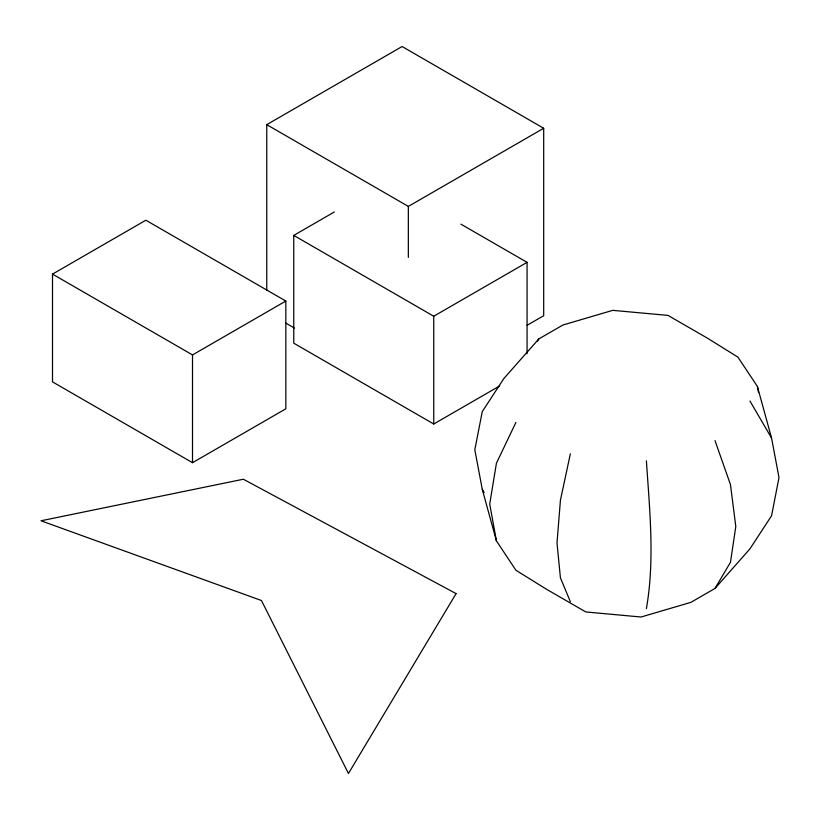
<?xml version="1.0" encoding="UTF-8"?>
<svg xmlns="http://www.w3.org/2000/svg" width="820" height="820" viewBox="0 0 820 820"><rect width="100%" height="100%" fill="white"/><g stroke="black" fill="none" stroke-linecap="round" stroke-linejoin="round"><path stroke-width="1.23" d="M646.396 608.614C654.934 559.804 649.614 509.896 646.396 460.819M570.351 453.86L560.429 500.159L557.005 542.891L560.429 577.864L570.351 601.665M515.913 422.433L496.428 463.218L489.714 504.044L496.428 540.913L515.913 570.238L546.264 589.119L585.818 611.956L641.066 617.009L690.911 602.351L714.999 588.442L749.951 548.836L771.558 515.76L779 477.588L771.558 438.054L757.393 386.445L737.908 357.13L707.557 338.24L668.003 315.403L612.755 310.349L562.909 325.017L538.822 338.926L503.869 378.532L482.262 411.599L474.821 449.77L482.262 489.304L496.428 540.913M537.53 341.099L538.822 338.926M714.999 588.442L730.466 562.315L735.796 526.543L730.466 484.61L714.999 440.637M266.756 290.423L266.756 124.66L402.097 46.525L543.691 128.268L543.691 315.71L527.045 325.314M52.511 274.106L145.847 220.221L285.832 301.042L285.832 408.811L192.505 462.695L52.511 381.874L52.511 274.106L192.505 354.927L285.832 301.042M499.626 385.964L433.749 424.001L293.755 343.18L293.755 235.412L334.375 211.96M266.756 124.66L408.339 206.404L543.691 128.268M293.755 235.412L433.749 316.233L527.076 262.349L527.076 353.635M460.932 224.167L527.076 262.349M285.565 322.957L294.411 328.072M749.951 401.031L771.558 438.054M482.262 489.304L484.169 492.574M757.393 386.445L758.52 392.585M433.749 316.233L433.749 424.001M408.339 206.404L408.339 257.408M192.505 354.927L192.505 462.695M456.094 593.618L348.449 773.475L261.447 600.517L41 520.782L243.366 479.228L456.094 593.618"/></g></svg>
